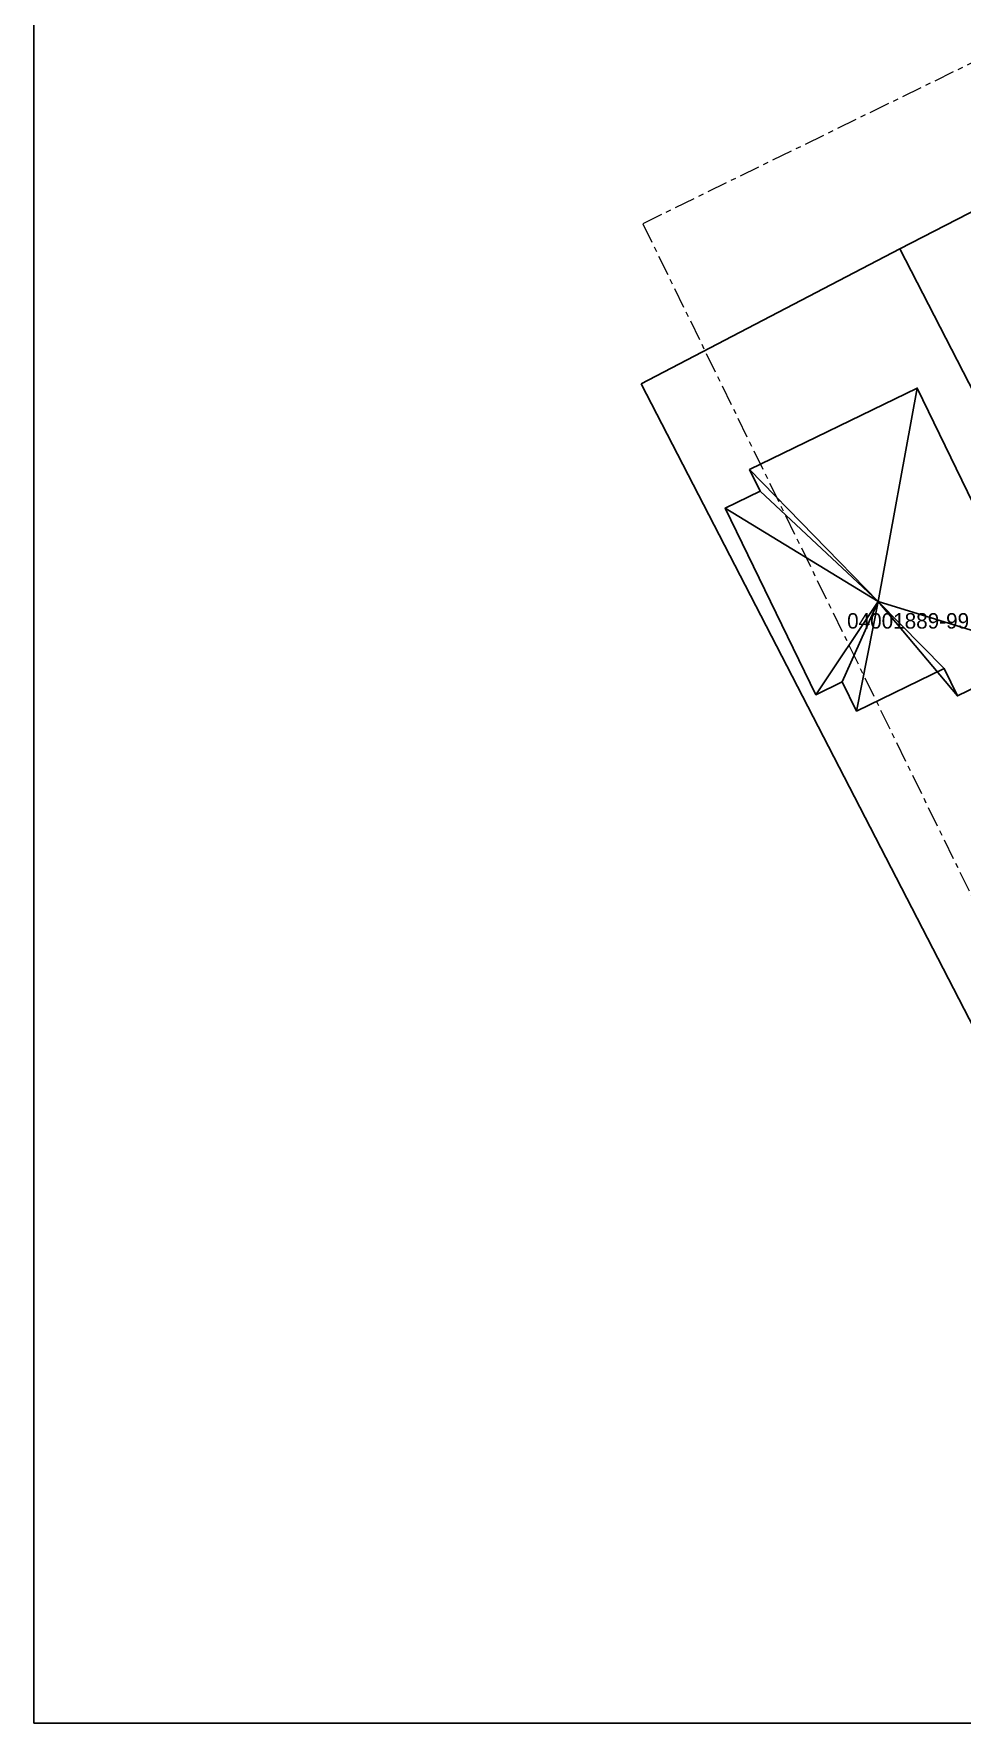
# Model space of a CAD drawing. Header units: metres. Extents: x 13469459 to 13470186, y 320521 to 321317.
# Drawn here: x 13469499.5 to 13469679.5, y 320591 to 320918.6 of the extents above; entities that cross this region are included whole.
import ezdxf

# ---------------------------------------------------------------- set-up
doc = ezdxf.new("R2010")
doc.units = ezdxf.units.M
doc.linetypes.add('Grid Line 1_2_', pattern=[7, 4, -1, 1, -1])
doc.layers.add('A-FLOR-LEVL', color=7, linetype='Continuous', lineweight=9)
for name, color, linetype in [('AERIAL', 250, 'Continuous'), ('BLDG-3D', 9, 'Continuous'), ('LABELS', 2, 'Continuous'), ('PARCELS', 8, 'Continuous')]:
    doc.layers.add(name, color=color, linetype=linetype)
picture_1 = doc.add_image_def('image1.jpg', size_in_pixel=(2080, 2080))

msp = doc.modelspace()

# ---------------------------------------------------------------- linework, layer by layer
at = {"layer": 'A-FLOR-LEVL', "linetype": 'Grid Line 1_2_'}
for p, q in [((13469822.39, 320981.92, -8), (13469617.55, 320881.79, -8)), ((13469822.39, 320981.92), (13469617.55, 320881.79)), ((13469617.55, 320881.79, -8), (13469696.6, 320720.07, -8)), ((13469617.55, 320881.79), (13469696.6, 320720.07))]:
    msp.add_line(p, q, dxfattribs=at)
at = {"layer": 'BLDG-3D'}
for points in [[(13469638.24, 320834.11), (13469670.77, 320849.9), (13469670.77, 320849.9, 27), (13469638.24, 320834.11, 27)], [(13469663.19, 320808.54, 27), (13469638.24, 320834.11, 27), (13469670.77, 320849.9, 27), (13469663.19, 320808.54, 27)], [(13469663.19, 320808.54, 27), (13469670.77, 320849.9, 27), (13469695.7, 320798.53, 27), (13469663.19, 320808.54, 27)], [(13469670.77, 320849.9), (13469695.7, 320798.53), (13469695.7, 320798.53, 27), (13469670.77, 320849.9, 27)], [(13469640.29, 320829.91), (13469638.24, 320834.11), (13469638.24, 320834.11, 27), (13469640.29, 320829.91, 27)], [(13469663.19, 320808.54, 27), (13469640.29, 320829.91, 27), (13469638.24, 320834.11, 27), (13469663.19, 320808.54, 27)], [(13469633.54, 320826.63), (13469640.29, 320829.91), (13469640.29, 320829.91, 27), (13469633.54, 320826.63, 27)], [(13469663.19, 320808.54, 27), (13469633.54, 320826.63, 27), (13469640.29, 320829.91, 27), (13469663.19, 320808.54, 27)], [(13469651.1, 320790.45), (13469633.54, 320826.63), (13469633.54, 320826.63, 27), (13469651.1, 320790.45, 27)], [(13469663.19, 320808.54, 27), (13469651.1, 320790.45, 27), (13469633.54, 320826.63, 27), (13469663.19, 320808.54, 27)], [(13469663.19, 320808.54, 27), (13469656.23, 320792.94, 27), (13469651.1, 320790.45, 27), (13469663.19, 320808.54, 27)], [(13469663.19, 320808.54, 27), (13469658.98, 320787.26, 27), (13469656.23, 320792.94, 27), (13469663.19, 320808.54, 27)], [(13469663.19, 320808.54, 27), (13469675.98, 320795.51, 27), (13469658.98, 320787.26, 27), (13469663.19, 320808.54, 27)], [(13469663.19, 320808.54, 27), (13469695.7, 320798.53, 27), (13469678.55, 320790.21, 27), (13469663.19, 320808.54, 27)], [(13469663.19, 320808.54, 27), (13469678.55, 320790.21, 27), (13469675.98, 320795.51, 27), (13469663.19, 320808.54, 27)], [(13469675.98, 320795.51), (13469658.98, 320787.26), (13469658.98, 320787.26, 27), (13469675.98, 320795.51, 27)], [(13469678.55, 320790.21), (13469675.98, 320795.51), (13469675.98, 320795.51, 27), (13469678.55, 320790.21, 27)], [(13469695.7, 320798.53), (13469678.55, 320790.21), (13469678.55, 320790.21, 27), (13469695.7, 320798.53, 27)], [(13469656.23, 320792.94), (13469651.1, 320790.45), (13469651.1, 320790.45, 27), (13469656.23, 320792.94, 27)], [(13469658.98, 320787.26), (13469656.23, 320792.94), (13469656.23, 320792.94, 27), (13469658.98, 320787.26, 27)]]:
    msp.add_3dface(points, dxfattribs=at)
at = {"layer": 'PARCELS', "elevation": 0.1}
for points in [[(13469667.35, 320876.93), (13469711.82, 320899.82), (13469786.47, 320754.83), (13469742.01, 320731.93), (13469667.35, 320876.93)], [(13469617.25, 320850.72), (13469667.35, 320876.93), (13469742.01, 320731.93), (13469691.91, 320706.05), (13469617.25, 320850.72)]]:
    msp.add_lwpolyline(points, close=True, dxfattribs=at)

# ---------------------------------------------------------------- texts
at = {"layer": 'LABELS'}
msp.add_text('04001889-99', height=3, dxfattribs=at).set_placement((13469657.16, 320803.27))

# ---------------------------------------------------------------- pictures from other files: only their frames are drawn
at = {"layer": 'AERIAL'}
image = msp.add_image(picture_1, insert=(13469499.5, 320591, -0.5), size_in_units=(520, 520), dxfattribs=at)

doc.saveas('drawing.dxf')
